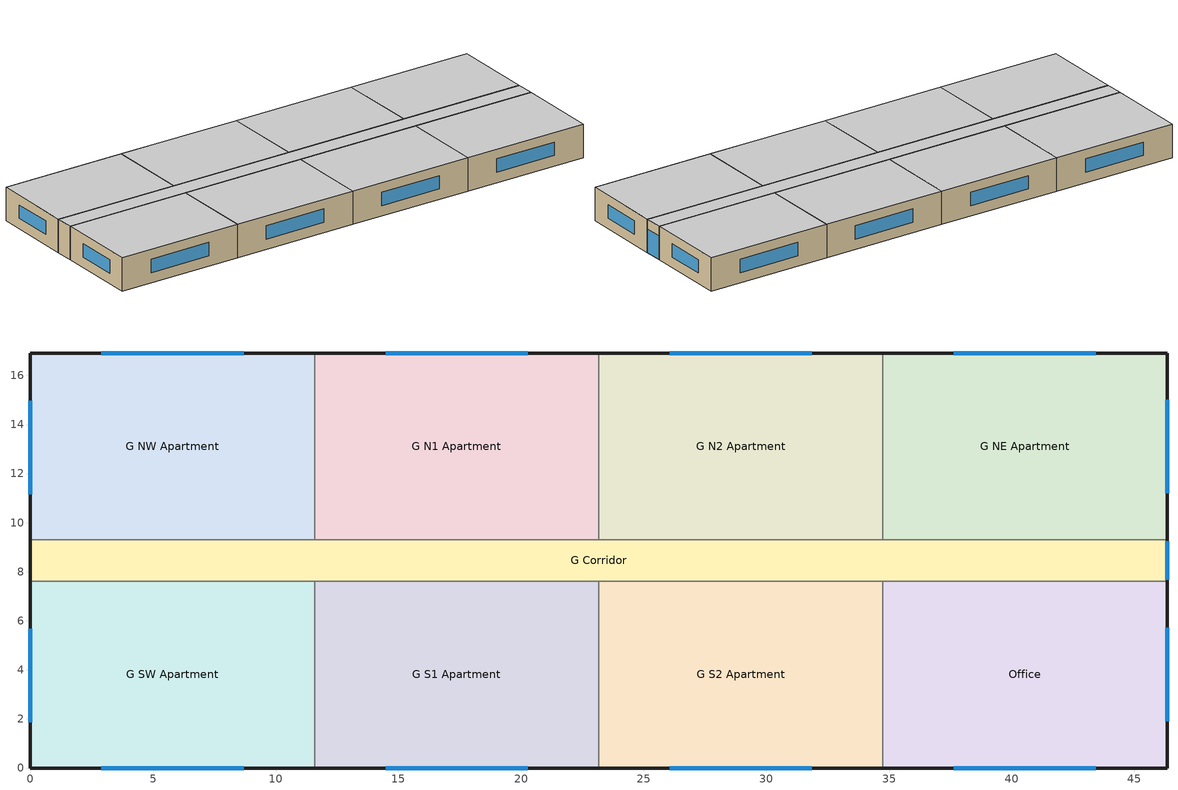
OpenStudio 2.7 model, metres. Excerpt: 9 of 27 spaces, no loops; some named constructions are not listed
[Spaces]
G S1 Apartment
 floor ground: 23.16,7.62 23.16,0 11.58,0 11.58,7.62 z0
 wall outside: 11.58,0 23.16,0 z0:3.05
 wall to G S2 Apartment: 23.16,0 23.16,7.62 z0:3.05
 wall to G Corridor: 23.16,7.62 11.58,7.62 z0:3.05
 wall to G SW Apartment: 11.58,7.62 11.58,0 z0:3.05
 window: 14.48,0 20.27,0 z0.95:2.17
 ceiling adiabatic (Floor Adiabatic construction): 23.16,0 23.16,7.62 11.58,7.62 11.58,0 z3.05
G S2 Apartment
 floor ground: 34.75,7.62 34.75,0 23.16,0 23.16,7.62 z0
 wall outside: 23.16,0 34.75,0 z0:3.05
 wall to Office: 34.75,0 34.75,7.62 z0:3.05
 wall to G Corridor: 34.75,7.62 23.16,7.62 z0:3.05
 window: 26.06,0 31.85,0 z0.95:2.17
 ceiling adiabatic (Floor Adiabatic construction): 34.75,0 34.75,7.62 23.16,7.62 23.16,0 z3.05
G NE Apartment
 floor ground: 46.33,16.92 46.33,9.3 34.75,9.3 34.75,16.92 z0
 wall outside: 46.33,9.3 46.33,16.92 34.75,16.92 z0:3.05
 wall to G Corridor: 34.75,9.3 46.33,9.3 z0:3.05
 wall to G N2 Apartment: 34.75,16.92 34.75,9.3 z0:3.05
 window: 46.33,11.2 46.33,15.01 / 43.43,16.92 37.64,16.92 z0.95:2.17
 ceiling adiabatic (Floor Adiabatic construction): 46.33,9.3 46.33,16.92 34.75,16.92 34.75,9.3 z3.05
G NW Apartment
 floor ground: 11.58,16.92 11.58,9.3 0,9.3 0,16.92 z0
 wall outside: 11.58,16.92 0,16.92 0,9.3 z0:3.05
 wall to G N1 Apartment: 11.58,9.3 11.58,16.92 z0:3.05
 wall to G Corridor: 0,9.3 11.58,9.3 z0:3.05
 window: 8.69,16.92 2.89,16.92 / 0,14.97 0,11.16 z0.95:2.17
 ceiling adiabatic (Floor Adiabatic construction): 11.58,9.3 11.58,16.92 0,16.92 0,9.3 z3.05
G N1 Apartment
 floor ground: 23.16,16.92 23.16,9.3 11.58,9.3 11.58,16.92 z0
 wall outside: 23.16,16.92 11.58,16.92 z0:3.05
 wall to G N2 Apartment: 23.16,9.3 23.16,16.92 z0:3.05
 wall to G Corridor: 11.58,9.3 23.16,9.3 z0:3.05
 window: 20.27,16.92 14.48,16.92 z0.95:2.17
 ceiling adiabatic (Floor Adiabatic construction): 23.16,9.3 23.16,16.92 11.58,16.92 11.58,9.3 z3.05
Office
 floor ground: 46.33,7.62 46.33,0 34.75,0 34.75,7.62 z0
 wall outside: 34.75,0 46.33,0 46.33,7.62 z0:3.05
 wall to G Corridor: 46.33,7.62 34.75,7.62 z0:3.05
 window: 46.33,1.9 46.33,5.71 / 37.64,0 43.43,0 z0.95:2.17
 ceiling adiabatic (Floor Adiabatic construction): 46.33,0 46.33,7.62 34.75,7.62 34.75,0 z3.05
G Corridor
 floor ground: 46.33,9.3 46.33,7.62 0,7.62 0,9.3 z0
 wall outside: 46.33,7.62 46.33,9.3 / 0,9.3 0,7.62 z0:3.05
 wall to G N2 Apartment: 34.75,9.3 23.16,9.3 z0:3.05
 wall to G SW Apartment: 0,7.62 11.58,7.62 z0:3.05
 window: 46.33,7.67 46.33,9.25 z0.03:2.13
 ceiling adiabatic (Floor Adiabatic construction): 46.33,7.62 46.33,9.3 0,9.3 0,7.62 z3.05
G SW Apartment
 floor ground: 11.58,7.62 11.58,0 0,0 0,7.62 z0
 wall outside: 0,7.62 0,0 11.58,0 z0:3.05
 window: 0,5.68 0,1.87 / 2.9,0 8.69,0 z0.95:2.17
 ceiling adiabatic (Floor Adiabatic construction): 11.58,0 11.58,7.62 0,7.62 0,0 z3.05
G N2 Apartment
 floor ground: 34.75,16.92 34.75,9.3 23.16,9.3 23.16,16.92 z0
 wall outside: 34.75,16.92 23.16,16.92 z0:3.05
 window: 31.85,16.92 26.06,16.92 z0.95:2.17
 ceiling adiabatic (Floor Adiabatic construction): 34.75,9.3 34.75,16.92 23.16,16.92 23.16,9.3 z3.05
[Schedule:Ruleset]
Name | Default Day Schedule | Summer Design Day Schedule | Winter Design Day Schedule
Clothing Schedule | Clothing Schedule Default Winter Clothes
ApartmentMidRise OCC_OFF_SCH | ApartmentMidRise OCC_OFF_SCH Default | ApartmentMidRise OCC_OFF_SCH Summer Design Day | ApartmentMidRise OCC_OFF_SCH Winter Design Day
ApartmentMidRise LTG_OFF_SCH_2013 | ApartmentMidRise LTG_OFF_SCH_2013 Default | ApartmentMidRise LTG_OFF_SCH_2013 Summer Design Day | ApartmentMidRise LTG_OFF_SCH_2013 Winter Design Day
ApartmentMidRise EQP_OFF_SCH_2010_2013 | ApartmentMidRise EQP_OFF_SCH_2010_2013 Default | ApartmentMidRise EQP_OFF_SCH_2010_2013 Summer Design Day | ApartmentMidRise EQP_OFF_SCH_2010_2013 Winter Design Day
[Schedule:Day]
Clothing Schedule Default Winter Clothes; ApartmentMidRise LTG_OFF_SCH_2013 Summer Design Day: 24, 0, 1
Clothing Schedule Summer Clothes: 24, 0, 0.5
Air Velocity Schedule Default: 24, 0, 0.2
Work Efficiency Schedule Default; ApartmentMidRise All Off Default; ApartmentMidRise All Off Winter Design Day; ApartmentMidRise All Off Summer Design Day; ApartmentMidRise OCC_OFF_SCH Default; ApartmentMidRise OCC_OFF_SCH Winter Design Day; ApartmentMidRise OCC_OFF_SCH Summer Design Day; ApartmentMidRise LTG_OFF_SCH_2013 Winter Design Day: 24, 0, 0
ApartmentMidRise LTG_APT_SCH Winter Design Day; ApartmentMidRise LTG_APT_SCH Summer Design Day: 4, 0, 0.011316, 5, 0, 0.0339481, 6, 0, 0.0735542, 7, 0, 0.0792122, 8, 0, 0.0735542, 9, 0, 0.0339481, 15, 0, 0.0226321, 16, 0, 0.0396061, 17, 0, 0.0792122, 18, 0, 0.11316, 19, 0, 0.152766, 21, 0, 0.181056, 22, 0, 0.124476, 23, 0, 0.0678962, 24, 0, 0.0282901
ApartmentMidRise EQP_APT_SCH Default; ApartmentMidRise EQP_APT_SCH Winter Design Day; ApartmentMidRise EQP_APT_SCH Summer Design Day: 1, 0, 0.45, 2, 0, 0.41, 3, 0, 0.39, 5, 0, 0.38, 6, 0, 0.43, 7, 0, 0.54, 8, 0, 0.65, 9, 0, 0.66, 10, 0, 0.67, 11, 0, 0.69, 12, 0, 0.7, 13, 0, 0.69, 14, 0, 0.66, 15, 0, 0.65, 16, 0, 0.68, 17, 0, 0.8, 19, 0, 1, 20, 0, 0.93, 21, 0, 0.89, 22, 0, 0.85, 23, 0, 0.71, 24, 0, 0.58
ApartmentMidRise LTG_COR_SCH_2013 Default; ApartmentMidRise LTG_COR_SCH_2013 Winter Design Day; ApartmentMidRise LTG_COR_SCH_2013 Summer Design Day: 24, 0, 0.53144
ApartmentMidRise OCC_OFF_SCH Wkdy Day: 8, 0, 0, 12, 0, 1, 13, 0, 0.5, 17, 0, 1, 24, 0, 0
ApartmentMidRise LTG_OFF_SCH_2013 Default: 24, 0, 0.18
ApartmentMidRise LTG_OFF_SCH_2013 Wkdy Day: 8, 0, 0.18, 12, 0, 0.76932, 13, 0, 0.68384, 17, 0, 0.76932, 24, 0, 0.18
ApartmentMidRise EQP_OFF_SCH_2010_2013 Default; ApartmentMidRise EQP_OFF_SCH_2010_2013 Winter Design Day; ApartmentMidRise EQP_OFF_SCH_2010_2013 Summer Design Day: 24, 0, 0.218625
ApartmentMidRise EQP_OFF_SCH_2010_2013 Wkdy Day: 7, 0, 0.218625, 8, 0, 0.33125, 12, 0, 0.92575, 13, 0, 0.870205, 17, 0, 0.92575, 18, 0, 0.33125, 24, 0, 0.218625
ApartmentMidRise HTGSETP_OFF_SCH_NO_OPTIMUM Wkdy Day: 7, 0, 15.6, 17, 0, 21.1, 18, 0, 18.3, 24, 0, 15.6
ApartmentMidRise CLGSETP_OFF_SCH_NO_OPTIMUM Wkdy Day: 7, 0, 29.4, 17, 0, 23.9, 18, 0, 26.7, 24, 0, 29.4
[Schedule:Rule] Rule Order=0; Date Specification Type=DateRange; Start Day=1
Name | Schedule Ruleset | Day Schedule | Start Month | End Month | End Day | Apply Monday | Apply Tuesday | Apply Wednesday | Apply Thursday | Apply Friday
Schedule Rule 1 | Clothing Schedule | Clothing Schedule Summer Clothes | 5 | 9 | 30
Schedule Rule 2 | ApartmentMidRise OCC_OFF_SCH | ApartmentMidRise OCC_OFF_SCH Wkdy Day | 1 | 12 | 31 | Yes | Yes | Yes | Yes | Yes
Schedule Rule 3 | ApartmentMidRise LTG_OFF_SCH_2013 | ApartmentMidRise LTG_OFF_SCH_2013 Wkdy Day | 1 | 12 | 31 | Yes | Yes | Yes | Yes | Yes
Schedule Rule 4 | ApartmentMidRise EQP_OFF_SCH_2010_2013 | ApartmentMidRise EQP_OFF_SCH_2010_2013 Wkdy Day | 1 | 12 | 31 | Yes | Yes | Yes | Yes | Yes
